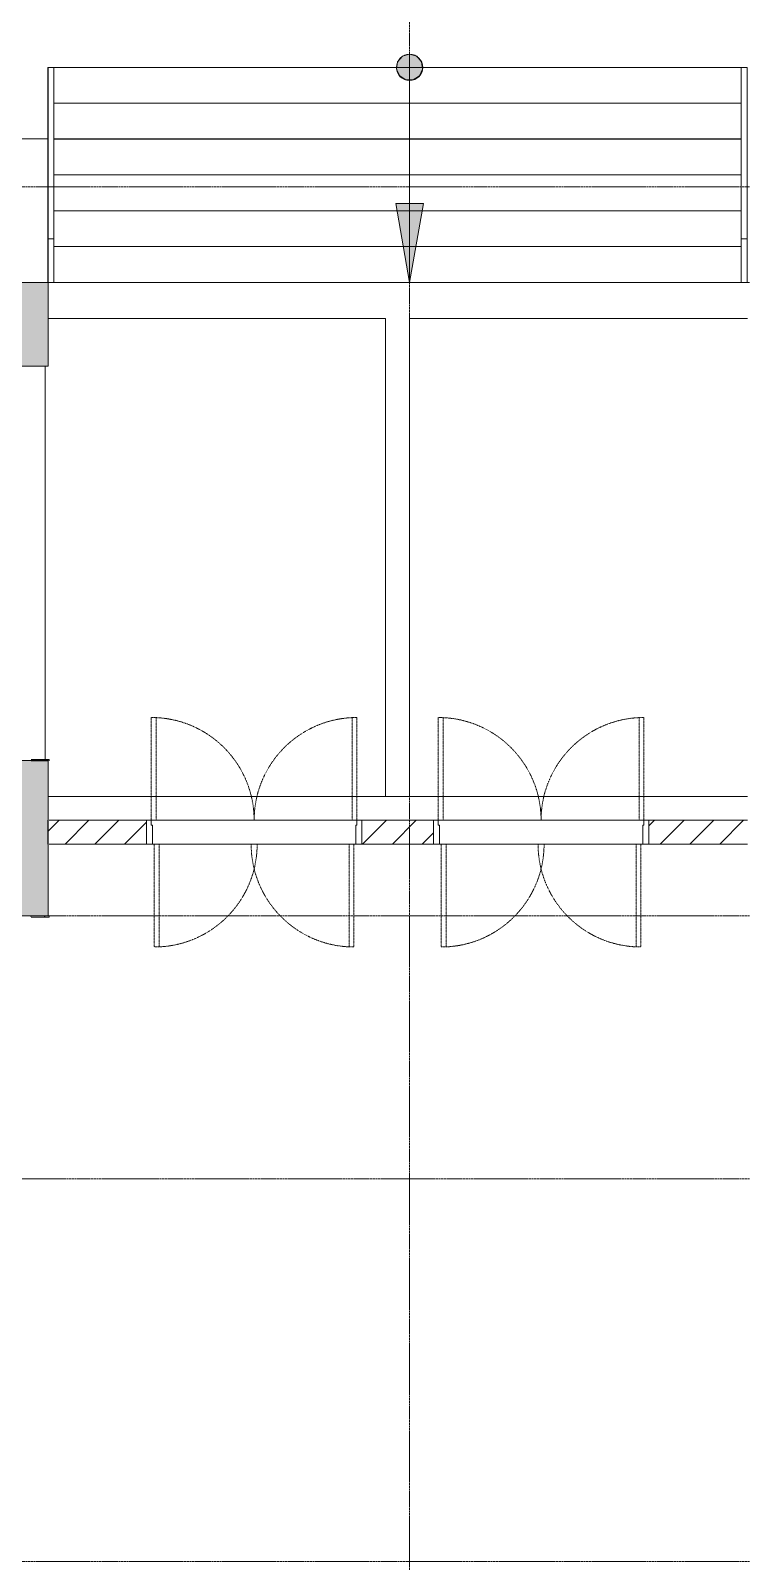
# Model space of a CAD drawing. Header units: millimetres. Extents: x 5356 to 209803, y -16346 to 109894.
# Drawn here: x 77383 to 83328, y 33837 to 46644 of the extents above; entities that cross this region are included whole.
import ezdxf

# ---------------------------------------------------------------- set-up
doc = ezdxf.new("R2010")
doc.units = ezdxf.units.MM
for name, pattern in [('Grid Line', [22.225, 12.7, -3.175, 3.175, -3.175]), ('IMPORT-Overhead', [3.96875, 2.38125, -1.5875]), ('NET VAN', [1.06, 0.53, -0.53])]:
    doc.linetypes.add(name, pattern=pattern)
for name, color, linetype, lineweight in [('0-1', 7, 'Continuous', 5), ('A-AREA-1', 30, 'IMPORT-Overhead', 9), ('A-DETL-GENF-2', 9, 'NET VAN', 9), ('A-DOOR', 31, 'Continuous', 9), ('A-DOOR-FRAM', 31, 'Continuous', 9), ('A-FLOR', 192, 'Continuous', 9), ('A-FLOR-1', 9, 'Continuous', 9), ('A-FLOR-HRAL', 11, 'Continuous', 9), ('A-WALL', 113, 'Continuous', 9), ('A-WALL-3', 113, 'Continuous', 18), ('A-WALL-PATT-3', 111, 'Continuous', 9), ('G-IMPT', 8, 'Continuous', 9), ('I-WALL-3', 2, 'Continuous', 18), ('M-EQPM', 50, 'Continuous', 9), ('S-BEAM-1', 9, 'Continuous', 9), ('S-COLS-1', 254, 'Continuous', 5), ('S-COLS-2', 253, 'Continuous', 18), ('S-GRID-1', 1, 'Grid Line', 9), ('S-STRS', 31, 'Continuous', 9), ('S-STRS-ANNO', 31, 'Continuous', 9)]:
    doc.layers.add(name, color=color, linetype=linetype, lineweight=lineweight)

# ---------------------------------------------------------------- blocks, each defined once
blk = doc.blocks.new('NCV_TKTC_KET CAU_rvt-1-TKCS_MB ĐỊNH VỊ MỐC TỌA ĐỘ CÔNG TRÌNH')
at = {"layer": 'S-COLS-1'}
for points in [[(77528, 43837), (77528, 44537), (77178, 44537), (77178, 43837)], [(77178, 39237), (77528, 39237), (77528, 40537), (77178, 40537), (77178, 39871)]]:
    blk.add_hatch(color=256, dxfattribs=at).paths.add_polyline_path(points)
at = {"layer": 'A-FLOR-1'}
blk.add_line((83327, 44537), (77578, 44537), dxfattribs=at)
at = {"layer": 'S-BEAM-1'}
for p, q in [((83327, 44537), (77578, 44537)), ((77528, 44237), (80352, 44237)), ((80352, 44237), (80352, 40236)), ((80552, 44237), (83378, 44237)), ((80552, 40236), (80552, 44237)), ((77503, 40546), (77503, 43837)), ((83378, 40236), (77528, 40236))]:
    blk.add_line(p, q, dxfattribs=at)
at = {"layer": 'S-COLS-2'}
for p, q in [((77528, 44537), (77178, 44537)), ((77528, 43837), (77528, 44537)), ((77178, 43837), (77528, 43837)), ((77528, 40537), (77178, 40537)), ((77528, 39237), (77528, 40537)), ((77178, 39237), (77528, 39237))]:
    blk.add_line(p, q, dxfattribs=at)
blk = doc.blocks.new('FD_07 - DIG_01-1800x2200-CỬA ĐI 2 CÁNH 2-2150742-TKCS_MB ĐỊNH VỊ MỐC TỌA ĐỘ CÔNG TRÌNH')
at = {"layer": 'A-DETL-GENF-2'}
for p, q in [((-860, 960), (-860, 100)), ((-820, 960), (-860, 960)), ((-820, 100), (-820, 960)), ((820, 100), (820, 960)), ((820, 960), (860, 960)), ((860, 960), (860, 100)), ((-860, 100), (-820, 100)), ((860, 100), (820, 100)), ((-835, -960), (-835, -100)), ((-835, -100), (-795, -100)), ((-795, -100), (-795, -960)), ((835, -100), (795, -100)), ((795, -100), (795, -960)), ((835, -960), (835, -100)), ((-795, -960), (-835, -960)), ((795, -960), (835, -960))]:
    blk.add_line(p, q, dxfattribs=at)
for centre, start, end in [((-860, 100), 0, 87.3341), ((860, 100), 92.6659, 180), ((-835, -100), 272.6659, 360), ((835, -100), 180, 267.3341)]:
    blk.add_arc(centre, 860, start, end, dxfattribs=at)
at = {"layer": 'A-DOOR'}
for p, q in [((-860, 100), (860, 100)), ((850, -100), (-850, -100))]:
    blk.add_line(p, q, dxfattribs=at)
at = {"layer": 'A-DOOR-FRAM'}
for p, q in [((-860, 100), (-900, 100)), ((-900, 100), (-900, -100)), ((-860, 60), (-860, 100)), ((-850, 60), (-860, 60)), ((-850, -100), (-850, 60)), ((860, 60), (850, 60)), ((850, 60), (850, -100)), ((900, 100), (860, 100)), ((860, 100), (860, 60)), ((900, -100), (900, 100)), ((-900, -100), (-850, -100)), ((850, -100), (900, -100))]:
    blk.add_line(p, q, dxfattribs=at)
blk = doc.blocks.new('Top Rail Type - Top Rail_Internal_-939780-TKCS_MB ĐỊNH VỊ MỐC TỌA ĐỘ CÔNG TRÌNH')
at = {"layer": 'A-FLOR-HRAL'}
for p, q in [((77528, 46337), (77578, 46337)), ((77528, 44902), (77528, 46337)), ((77578, 46337), (77578, 44902)), ((77578, 44902), (77528, 44902))]:
    blk.add_line(p, q, dxfattribs=at)
blk = doc.blocks.new('Top Rail Type - Top Rail_Internal_-V176-TKCS_MB ĐỊNH VỊ MỐC TỌA ĐỘ CÔNG TRÌNH')
at = {"layer": 'A-FLOR-HRAL'}
for p, q in [((77578, 46337), (77528, 46337)), ((77528, 46337), (77528, 44537)), ((77578, 46337), (77578, 44537)), ((77578, 44537), (77528, 44537))]:
    blk.add_line(p, q, dxfattribs=at)
blk = doc.blocks.new('Top Rail Type - Top Rail_Internal_-939791-TKCS_MB ĐỊNH VỊ MỐC TỌA ĐỘ CÔNG TRÌNH')
at = {"layer": 'A-FLOR-HRAL'}
for p, q in [((83327, 46337), (83377, 46337)), ((83327, 44902), (83327, 46337)), ((83377, 46337), (83377, 44902)), ((83377, 44902), (83327, 44902))]:
    blk.add_line(p, q, dxfattribs=at)
blk = doc.blocks.new('Top Rail Type - Top Rail_Internal_-V177-TKCS_MB ĐỊNH VỊ MỐC TỌA ĐỘ CÔNG TRÌNH')
at = {"layer": 'A-FLOR-HRAL'}
for p, q in [((83377, 46337), (83327, 46337)), ((83327, 46337), (83327, 44537)), ((83377, 46337), (83377, 44537)), ((83377, 44537), (83327, 44537))]:
    blk.add_line(p, q, dxfattribs=at)
blk = doc.blocks.new('TKTC_XREF_251221_MB TANG 1 - TKTC_XREF_260130_MB TANG 1_dwg-4202109-TKCS_MB ĐỊNH VỊ MỐC TỌA ĐỘ CÔNG TRÌNH')
at = {"layer": 'G-IMPT'}
blk.add_line((-119825, -355608), (-125574, -355608), dxfattribs=at)
at = {"layer": 'G-IMPT', "flags": 128}
blk.add_lwpolyline([(-125624, -355608), (-125974, -355608), (-125974, -356808), (-127214, -356808)], dxfattribs=at)
blk = doc.blocks.new('TKTC_XREF_251221_MB TANG 1 - TKTC_XREF_251221_MB TANG 1-2038492-TKCS_MB ĐỊNH VỊ MỐC TỌA ĐỘ CÔNG TRÌNH')
blk.add_blockref('TKTC_XREF_251221_MB TANG 1 - TKTC_XREF_260130_MB TANG 1_dwg-4202109-TKCS_MB ĐỊNH VỊ MỐC TỌA ĐỘ CÔNG TRÌNH', (169499, 384110))

msp = doc.modelspace()

# ---------------------------------------------------------------- hatches: boundary and pattern name
at = {"layer": 'A-WALL-PATT-3'}
h = msp.add_hatch(dxfattribs=at)
h.set_pattern_fill('FP_1', color=256, style=0, pattern_type=2)
h.set_pattern_definition([(45, (0, 0), (-124.4508, 124.4508), [])])
h.paths.add_polyline_path([(82824.2, 39837.4), (83377.6, 39837.4), (83377.6, 40037.4), (82552.2, 40037.4), (82552.2, 39837.4)])
h.paths.add_polyline_path([(77537.6, 39837.4), (78352.2, 39837.4), (78352.2, 40037.4), (77527.6, 40037.4), (77527.6, 39837.4)])
h.paths.add_polyline_path([(80152.2, 39837.4), (80752.2, 39837.4), (80752.2, 40037.4), (80152.2, 40037.4), (80152.2, 39997.4)])
h = msp.add_hatch(dxfattribs=at)
h.set_pattern_fill('FP_8', color=256, style=0, pattern_type=2)
h.set_pattern_definition([(45, (0, 0), (-116.67262, 116.67262), [])])
h.paths.add_polyline_path([(77537.6, 39226.9), (77537.6, 39236.9), (77387.6, 39236.9), (77387.6, 39226.9)])
at = {"layer": 'S-STRS-ANNO'}
h = msp.add_hatch(color=256, dxfattribs=at)
edge = h.paths.add_edge_path()
edge.add_arc((80552.6, 46336.9), 110, 0, 360)
for points in [[(80583.6, 46231.4), (80635.7, 46264.9), (80661.4, 46321.3), (80652.6, 46382.6), (80612, 46429.5), (80552.6, 46446.9), (80493.1, 46429.5), (80452.5, 46382.6), (80443.7, 46321.3), (80469.4, 46264.9), (80521.6, 46231.4)], [(80552.6, 44536.9), (80668.9, 45196.9), (80436.2, 45196.9)]]:
    msp.add_hatch(color=256, dxfattribs=at).paths.add_polyline_path(points)

# ---------------------------------------------------------------- linework, layer by layer
at = {"layer": 'A-AREA-1'}
for p, q in [((77527.6, 46336.9), (83377.6, 46336.9)), ((77527.6, 44536.9), (77527.6, 46336.9))]:
    msp.add_line(p, q, dxfattribs=at)
at = {"layer": 'A-FLOR'}
msp.add_line((77387.6, 39235.7), (77377.6, 39235.7), dxfattribs=at)
at = {"layer": 'A-WALL'}
for p, q in [((78352.2, 40037.4), (77537.6, 40037.4)), ((78392.2, 40037.4), (80112.2, 40037.4)), ((80752.2, 40037.4), (80152.2, 40037.4)), ((80792.2, 40037.4), (82512.2, 40037.4)), ((83377.6, 40037.4), (82552.2, 40037.4)), ((77537.6, 39837.4), (78352.2, 39837.4)), ((80102.2, 39837.4), (78402.2, 39837.4)), ((80152.2, 39837.4), (80752.2, 39837.4)), ((82502.2, 39837.4), (80802.2, 39837.4)), ((82552.2, 39837.4), (83377.6, 39837.4))]:
    msp.add_line(p, q, dxfattribs=at)
at = {"layer": 'A-WALL-3'}
for p, q in [((77537.6, 40545.7), (77387.6, 40545.7)), ((77387.6, 40535.7), (77527.6, 40535.7)), ((77537.6, 40535.7), (77537.6, 40545.7)), ((77527.6, 40037.4), (77527.6, 39837.4))]:
    msp.add_line(p, q, dxfattribs=at)
at = {"layer": 'I-WALL-3'}
for p, q in [((77527.6, 39236.9), (77387.6, 39236.9)), ((77387.6, 39226.9), (77537.6, 39226.9)), ((77537.6, 39226.9), (77537.6, 39236.9))]:
    msp.add_line(p, q, dxfattribs=at)
at = {"layer": 'S-GRID-1'}
for p, q in [((80552.6, 20960.6), (80552.6, 80482.7)), ((128757.8, 45336.9), (32145.8, 45336.9)), ((131551.8, 44536.9), (29351.8, 44536.9)), ((131551.8, 39236.9), (29351.8, 39236.9)), ((131551.8, 37036.9), (29351.8, 37036.9)), ((128757.8, 33836.9), (32145.8, 33836.9))]:
    msp.add_line(p, q, dxfattribs=at)
at = {"layer": 'S-STRS'}
for p, q in [((77527.6, 46336.9), (77527.6, 46036.9)), ((83327.2, 46336.9), (77578, 46336.9)), ((77527.6, 46036.9), (77527.6, 45736.9)), ((83327.2, 46036.9), (77578, 46036.9)), ((77527.6, 45736.9), (77527.6, 45436.9)), ((83327.2, 45736.9), (77578, 45736.9)), ((77527.6, 45436.9), (77527.6, 45136.9)), ((83327.2, 45436.9), (77578, 45436.9)), ((77527.6, 45136.9), (77527.6, 44836.9)), ((83327.2, 45136.9), (77578, 45136.9)), ((77527.6, 44836.9), (77527.6, 44536.9)), ((83327.2, 44836.9), (77578, 44836.9)), ((83327.2, 44536.9), (77578, 44536.9))]:
    msp.add_line(p, q, dxfattribs=at)
at = {"layer": 'S-STRS-ANNO'}
for p, q in [((80452.5, 46382.6), (80443.7, 46321.3)), ((80493.1, 46429.5), (80452.5, 46382.6)), ((80552.6, 46446.9), (80493.1, 46429.5)), ((80612, 46429.5), (80552.6, 46446.9)), ((80652.6, 46382.6), (80612, 46429.5)), ((80661.4, 46321.3), (80652.6, 46382.6)), ((80443.7, 46321.3), (80469.4, 46264.9)), ((80469.4, 46264.9), (80521.6, 46231.4)), ((80552.6, 46336.9), (80552.6, 46036.9)), ((80583.6, 46231.4), (80635.7, 46264.9)), ((80635.7, 46264.9), (80661.4, 46321.3)), ((80521.6, 46231.4), (80583.6, 46231.4)), ((80552.6, 46036.9), (80552.6, 45736.9)), ((80552.6, 45736.9), (80552.6, 45436.9)), ((80552.6, 45436.9), (80552.6, 45136.9)), ((80668.9, 45196.9), (80436.2, 45196.9)), ((80436.2, 45196.9), (80552.6, 44536.9)), ((80552.6, 44536.9), (80668.9, 45196.9)), ((80552.6, 45136.9), (80552.6, 44836.9)), ((80552.6, 44836.9), (80552.6, 44536.9))]:
    msp.add_line(p, q, dxfattribs=at)
msp.add_circle((80552.6, 46336.9), 110, dxfattribs=at)

# ---------------------------------------------------------------- block references
at = {"layer": '0-1'}
msp.add_blockref('NCV_TKTC_KET CAU_rvt-1-TKCS_MB ĐỊNH VỊ MỐC TỌA ĐỘ CÔNG TRÌNH', (0, 0), dxfattribs=at)
at = {"layer": 'A-DOOR'}
for p in [(79252.2, 39937.4), (81652.2, 39937.4)]:
    msp.add_blockref('FD_07 - DIG_01-1800x2200-CỬA ĐI 2 CÁNH 2-2150742-TKCS_MB ĐỊNH VỊ MỐC TỌA ĐỘ CÔNG TRÌNH', p, dxfattribs=at)
at = {"layer": 'A-FLOR-HRAL'}
for name in ['Top Rail Type - Top Rail_Internal_-939780-TKCS_MB ĐỊNH VỊ MỐC TỌA ĐỘ CÔNG TRÌNH', 'Top Rail Type - Top Rail_Internal_-V176-TKCS_MB ĐỊNH VỊ MỐC TỌA ĐỘ CÔNG TRÌNH', 'Top Rail Type - Top Rail_Internal_-939791-TKCS_MB ĐỊNH VỊ MỐC TỌA ĐỘ CÔNG TRÌNH', 'Top Rail Type - Top Rail_Internal_-V177-TKCS_MB ĐỊNH VỊ MỐC TỌA ĐỘ CÔNG TRÌNH']:
    msp.add_blockref(name, (0, 0), dxfattribs=at)
at = {"layer": 'M-EQPM'}
msp.add_blockref('TKTC_XREF_251221_MB TANG 1 - TKTC_XREF_251221_MB TANG 1-2038492-TKCS_MB ĐỊNH VỊ MỐC TỌA ĐỘ CÔNG TRÌNH', (33652.6, 17236.9), dxfattribs=at)

doc.saveas('drawing.dxf')
